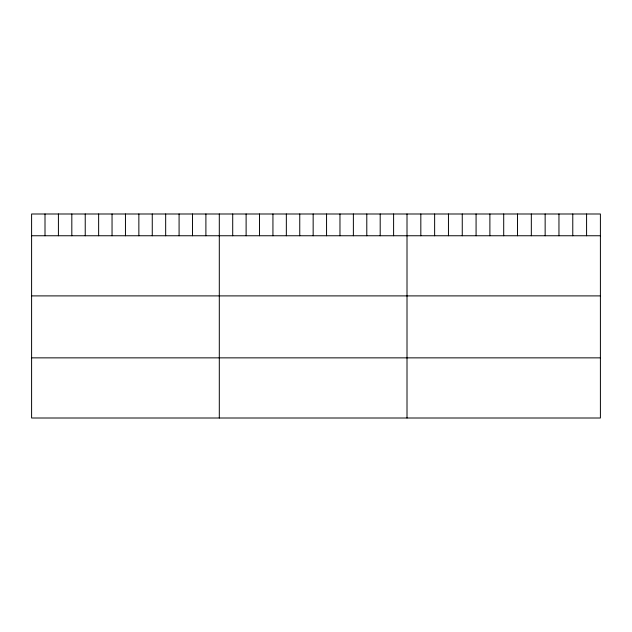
<?xml version="1.0" encoding="UTF-8"?>
<svg xmlns="http://www.w3.org/2000/svg" width="632" height="632" viewBox="0 0 632 632"><rect width="100%" height="100%" fill="white"/><g stroke="black" fill="none" stroke-linecap="round" stroke-linejoin="round"><path stroke-width="0.95" d="M600.4 235.752L600.4 418.005L31.6 418.005L31.6 213.995L600.4 213.995L600.4 235.752L31.6 235.752M31.6 295.895L600.4 295.895M31.6 357.862L600.4 357.862M586.583 213.995L586.583 235.752M572.774 213.995L572.774 235.752M558.957 213.995L558.957 235.752M545.147 213.995L545.147 235.752M531.33 213.995L531.33 235.752M517.521 213.995L517.521 235.752M503.704 213.995L503.704 235.752M489.887 213.995L489.887 235.752M476.078 213.995L476.078 235.752M462.261 213.995L462.261 235.752M448.451 213.995L448.451 235.752M434.634 213.995L434.634 235.752M420.825 213.995L420.825 235.752M407.008 213.995L407.008 418.005M393.602 213.995L393.602 235.752M380.195 213.995L380.195 235.752M366.789 213.995L366.789 235.752M353.375 213.995L353.375 235.752M339.969 213.995L339.969 235.752M326.562 213.995L326.562 235.752M313.156 213.995L313.156 235.752M299.75 213.995L299.75 235.752M286.343 213.995L286.343 235.752M272.937 213.995L272.937 235.752M259.523 213.995L259.523 235.752M246.117 213.995L246.117 235.752M232.71 213.995L232.71 235.752M219.304 213.995L219.304 418.005M205.898 213.995L205.898 235.752M192.491 213.995L192.491 235.752M179.085 213.995L179.085 235.752M165.671 213.995L165.671 235.752M152.265 213.995L152.265 235.752M138.858 213.995L138.858 235.752M125.452 213.995L125.452 235.752M112.046 213.995L112.046 235.752M98.639 213.995L98.639 235.752M85.233 213.995L85.233 235.752M71.819 213.995L71.819 235.752M58.413 213.995L58.413 235.752M45.006 213.995L45.006 235.752"/></g></svg>
